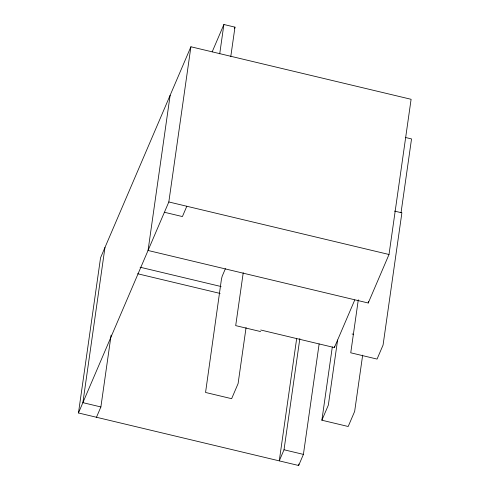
<?xml version="1.0" encoding="UTF-8"?>
<svg xmlns="http://www.w3.org/2000/svg" width="490" height="490" viewBox="0 0 490 490"><rect width="100%" height="100%" fill="white"/><g stroke="black" fill="none" stroke-linecap="round" stroke-linejoin="round"><path stroke-width="0.73" d="M319.131 343.931L303.408 454.395L298.655 465.5L78.467 412.966L100.554 257.783L190.91 46.771L411.098 99.299L389.011 254.488L368.235 303.004L148.047 250.476L170.134 95.287M104.97 247.468L82.883 402.658L100.885 406.951L111.114 335.074M78.467 412.966L168.823 201.96L190.91 46.771M219.722 53.827L223.893 24.5L234.973 27.146L230.796 56.473M243.236 272.716L235.702 325.623L260.631 331.571M246.066 327.596L238.091 383.615L231.635 398.688L205.555 392.466L221.456 279.079L222.197 276.189L225.425 268.655M296.707 338.308L279.263 460.876L284.022 449.771L299.849 338.553M298.655 465.5L298.869 463.987M362.661 355.134L354.65 411.422L348.194 426.496L321.881 420.218L332.318 346.902M260.729 330.003L334.376 347.575L334.572 346.197M337.604 340.036L328.337 405.15L321.881 420.218M358.294 299.807L350.748 352.8L377.061 359.078L383.07 345.046L401.886 212.85L394.475 211.08M368.235 303.004L368.449 301.491M401.047 212.623L411.533 138.927L405.665 137.525M212.182 51.842L223.893 24.5M234.373 28.543L234.973 27.146M96.469 417.266L100.885 406.951M186.825 206.253L182.409 216.568L164.407 212.268M334.376 347.575L354.754 299.978M168.823 201.96L389.011 254.488M140.103 267.215L221.1 286.54M137.635 273.757L220.12 293.437M352.065 333.978L353.535 334.333M284.022 449.771L303.408 454.395"/></g></svg>
